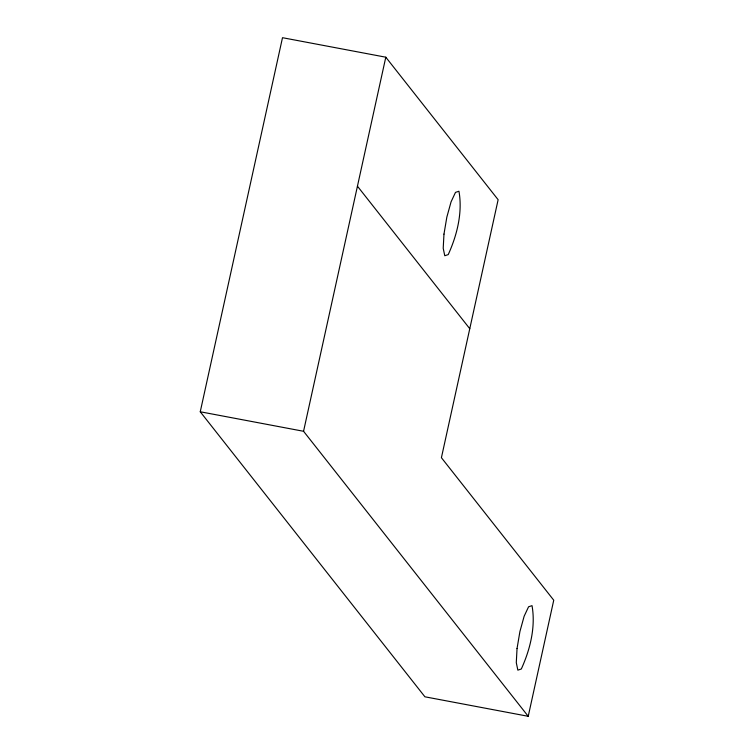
<?xml version="1.0" encoding="UTF-8"?>
<svg xmlns="http://www.w3.org/2000/svg" width="754" height="754" viewBox="0 0 754 754"><rect width="100%" height="100%" fill="white"/><g stroke="black" fill="none" stroke-linecap="round" stroke-linejoin="round"><path stroke-width="1.13" d="M200.253 411.769L282.496 37.7L385.803 57.2L498.13 199.716L441.41 457.697L553.747 600.212L528.224 716.3L424.917 696.8L200.253 411.769L303.56 431.279L528.224 716.3M303.56 431.279L385.803 57.2M357.443 186.191L469.77 328.706M443.974 234.108L443.211 248.236L444.766 255.738L448.225 254.598C457.075 235.182 462.739 212.505 458.95 191.243L455.491 192.383L451.062 201.855L446.839 217.133L443.974 234.108M517.046 648.506L516.292 662.643L517.847 670.146L521.306 669.005C530.147 649.58 535.811 626.904 532.022 605.651L528.573 606.791L524.134 616.263L519.921 631.532L517.046 648.506"/></g></svg>
